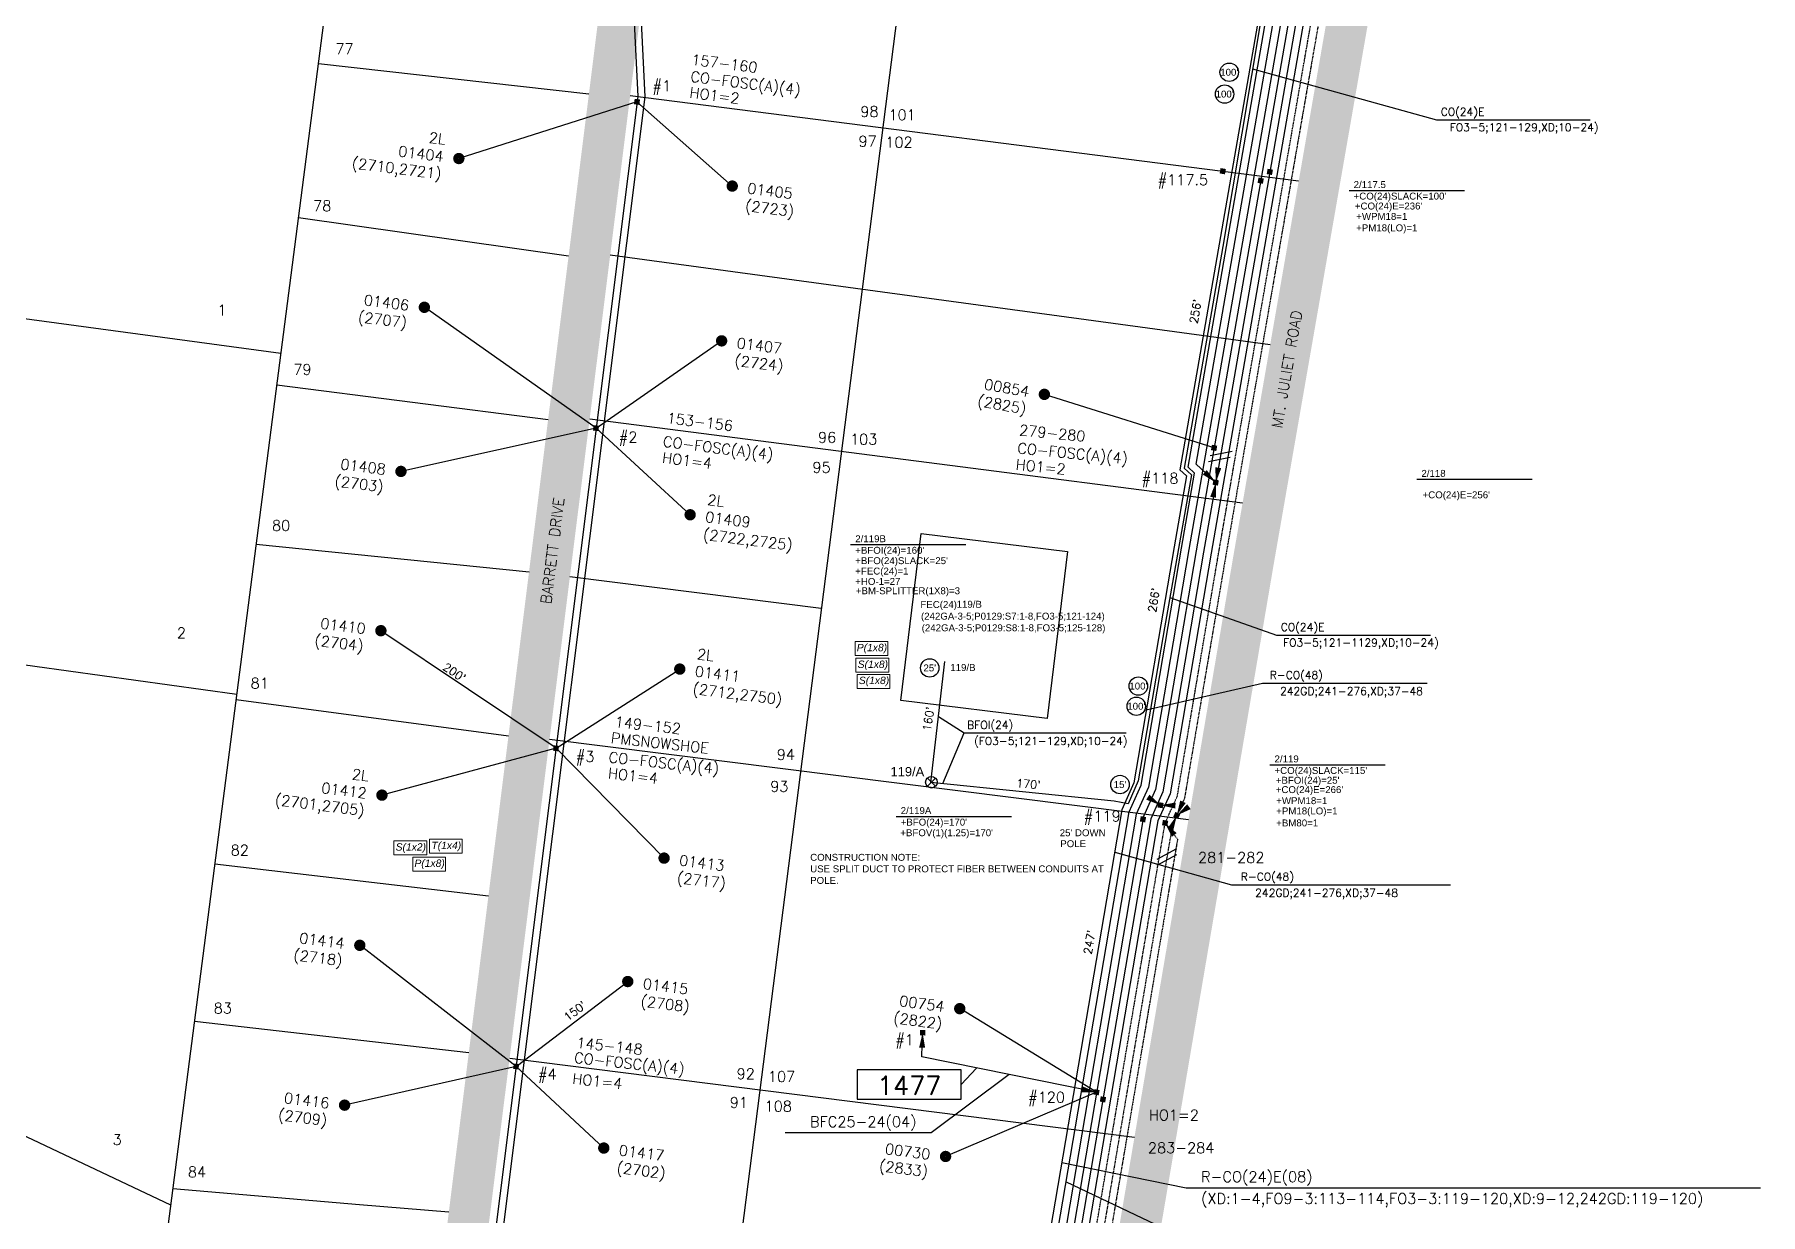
# Model space of a CAD drawing. Header units: inches. Extents: x 29 to 22121, y 36 to 12095.
# Drawn here: x 1249 to 2746, y 1584 to 2607 of the extents above; entities that cross this region are included whole.
import ezdxf
from ezdxf.enums import TextEntityAlignment as Align

# ---------------------------------------------------------------- set-up
doc = ezdxf.new("R2010")
doc.units = ezdxf.units.IN
doc.header["$MEASUREMENT"] = 0
doc.linetypes.add('DASHDOT', pattern=[1, 0.5, -0.25, 0, -0.25])
doc.layers.add('_Annotations', color=1, linetype='Continuous', lineweight=25)
doc.layers.add('PROPOSED_DS_1X8', color=1, linetype='Continuous', lineweight=18)
for name, color, linetype in [('CNOPP', 3, 'Continuous'), ('ECNT', 3, 'Continuous'), ('EFO', 50, 'DASHDOT'), ('EPLNT', 50, 'Continuous'), ('ERTE', 7, 'Continuous'), ('ETERM', 3, 'Continuous'), ('FOSCINFO', 142, 'Continuous'), ('HO', 142, 'Continuous'), ('Integrity Cable', 12, 'Continuous'), ('Integrity Cable-Aerial Text', 12, 'Continuous'), ('Integrity Cable-Buried', 12, 'Continuous'), ('Integrity Pole-Units', 12, 'Continuous'), ('Integrity Poles-Other', 1, 'Continuous'), ('Integrity Proposed', 12, 'Continuous'), ('PCNT', 1, 'Continuous'), ('PONFOEX', 142, 'Continuous'), ('PROPERTY', 6, 'Continuous'), ('PRTE', 3, 'Continuous'), ('REDLINES', 12, 'Continuous'), ('ROADCL', 250, 'Continuous'), ('SUBINFO', 3, 'Continuous'), ('SUBS', 7, 'Continuous'), ('TRANSTEXT', 3, 'Continuous')]:
    doc.layers.add(name, color=color, linetype=linetype)
doc.styles.add('SIMP1', font='simplex.shx', dxfattribs={"height": 102})
doc.styles.add('SIMP2', font='SIMPLEX.shx', dxfattribs={"height": 180})
doc.styles.add('SIMP5', font='SIMPLEX.shx', dxfattribs={"height": 78})
doc.styles.get("Standard").update_dxf_attribs({"font": 'arial.ttf'})
doc.styles.add('SYMETEO3', font='SYMETEO.shx', dxfattribs={"height": 0.1326})
doc.linetypes.add('AERIALE', pattern='A,0.0001,["l",SYMETEO3,S=1,R=0,X=0,Y=-0.07577],-0.177,["o",SYMETEO3,S=1,R=0,X=0,Y=-0.0377],-0.177', length=0.3541)
doc.linetypes.add('AERIALFP', pattern='A,0.0001,[139,ltypeshp.shx,S=0.125,R=0,X=0,Y=0],-0.177,[138,ltypeshp.shx,S=0.125,R=0,X=0,Y=0],-0.177,[139,ltypeshp.shx,S=0.125,R=0,X=0,Y=0],-0.354,[137,ltypeshp.shx,S=0.005,R=0,X=0,Y=0],-0.177', length=0.8851)

# ---------------------------------------------------------------- blocks, each defined once
blk = doc.blocks.new('EDOTF')
at = {"layer": 'ETERM', "color": 3, "const_width": 0.0432}
blk.add_lwpolyline([(-0.0216, 0), (0.0216, 0)], dxfattribs=at)
blk = doc.blocks.new('RE-WSALF')
at = {"layer": 'SUBS', "const_width": 0.045}
blk.add_lwpolyline([(-0.023, 0, 1), (0.023, 0, 1)], format="xyb", close=True, dxfattribs=at)
at = {"layer": 'CNOPP', "style": 'SIMP1'}
blk.add_attdef('CUST#', text='', height=0.085, dxfattribs=at).set_placement((-0.123, -0.043), align=Align.RIGHT)
at = {"layer": 'CNOPP', "style": 'SIMP1', "flags": 1}
for tag, p in [('ROUTE#', (-0.123, -0.462)), ('PED', (-0.123, -0.602))]:
    blk.add_attdef(tag, text='', height=0.085, dxfattribs=at).set_placement(p, align=Align.RIGHT)
at = {"layer": 'ECNT', "style": 'SIMP1'}
blk.add_attdef('ECNT', text='', height=0.085, dxfattribs=at).set_placement((-0.123, -0.183), align=Align.RIGHT)
at = {"layer": 'PCNT', "style": 'SIMP1'}
blk.add_attdef('PCNT', text='', height=0.085, dxfattribs=at).set_placement((-0.123, -0.323), align=Align.RIGHT)
at = {"layer": 'SUBINFO', "style": 'SIMP1'}
blk.add_attdef('#L', text='', height=0.085, dxfattribs=at).set_placement((-0.123, 0.096), align=Align.RIGHT)
blk = doc.blocks.new('SSID')
at = {"color": 0, "style": 'SIMP1', "flags": 1}
blk.add_attdef('ROUTE', text='', height=0.085, dxfattribs=at).set_placement((0, 0.146), align=Align.MIDDLE_CENTER)
at = {"color": 0, "style": 'SIMP1'}
blk.add_attdef('TELCO', text='', height=0.085, dxfattribs=at).set_placement((0, 0), align=Align.MIDDLE)
blk = doc.blocks.new('ARROW')
blk.add_lwpolyline([(0, 0, 0, 0.048, 0), (0.12, 0, 0.048, 0.048, 0)], format="xyseb")
blk = doc.blocks.new('ECUTF')
at = {"layer": 'EPLNT', "color": 3}
for points in [[(-0.078, -0.019), (0.078, 0.067)], [(-0.078, -0.067), (0.078, 0.019)]]:
    blk.add_lwpolyline(points, dxfattribs=at)
blk = doc.blocks.new('RE-WSARF')
at = {"layer": 'SUBS', "const_width": 0.045}
blk.add_lwpolyline([(0.023, 0, 1), (-0.023, 0, 1)], format="xyb", close=True, dxfattribs=at)
at = {"layer": 'CNOPP', "style": 'SIMP1', "flags": 1}
for tag, p in [('PED', (-0.123, 0.602)), ('ROUTE#', (-0.123, 0.462))]:
    blk.add_attdef(tag, p, '', height=0.085, rotation=180, dxfattribs=at)
at = {"layer": 'CNOPP', "style": 'SIMP1'}
blk.add_attdef('CUST#', (-0.123, 0.043), '', height=0.085, rotation=180, dxfattribs=at)
at = {"layer": 'ECNT', "style": 'SIMP1'}
blk.add_attdef('ECNT', (-0.123, 0.183), '', height=0.085, rotation=180, dxfattribs=at)
at = {"layer": 'PCNT', "style": 'SIMP1'}
blk.add_attdef('PCNT', (-0.123, 0.323), '', height=0.085, rotation=180, dxfattribs=at)
at = {"layer": 'SUBINFO', "style": 'SIMP1'}
blk.add_attdef('#L', (-0.123, -0.096), '', height=0.085, rotation=180, dxfattribs=at)
blk = doc.blocks.new('ROUTEF')
at = {"layer": 'ERTE', "style": 'SIMP2'}
blk.add_attdef('RTNO', text='', height=0.15, dxfattribs=at).set_placement((0, 0.108), align=Align.MIDDLE)
at = {"layer": 'PRTE', "style": 'SIMP1'}
blk.add_attdef('PROUTE', text='', height=0.085, dxfattribs=at).set_placement((-0.008, 0.31), align=Align.MIDDLE)
blk = doc.blocks.new('DSGE')
at = {"layer": 'EPLNT', "color": 3, "style": 'SIMP1'}
for tag, p in [('FACILITY', (0, 0.087)), ('EXCNT', (0, -0.087)), ('COUNT', (0, -0.231))]:
    blk.add_attdef(tag, text='', height=0.084, dxfattribs=at).set_placement(p, align=Align.MIDDLE_CENTER)
blk = doc.blocks.new('DSGPONE')
at = {"layer": 'PONFOEX', "color": 143, "style": 'SIMP1'}
for tag, p in [('FACILITY', (0, 0.087)), ('EXCNT', (0, -0.087)), ('COUNT', (0, -0.231))]:
    blk.add_attdef(tag, text='', height=0.084, dxfattribs=at).set_placement(p, align=Align.MIDDLE_CENTER)
blk = doc.blocks.new('PONEdotf')
at = {"layer": 'PONFOEX', "linetype": 'Continuous', "const_width": 0.0432}
blk.add_lwpolyline([(-0.0216, 0), (0.0216, 0)], dxfattribs=at)
blk = doc.blocks.new('iPole')
for p, q in [((-3.5, 3.5), (3.5, -3.5)), ((-3.5, -3.5), (3.5, 3.5))]:
    blk.add_line(p, q)
blk.add_circle((0, 0), 5)
for tag, p in [('POLENUM', (27.1, 13.3)), ('STATUS', (27.1, 24.9))]:
    blk.add_attdef(tag, text='', height=8).set_placement(p, align=Align.MIDDLE_CENTER)
at = {"flags": 1}
for tag, p in [('OWNER', (26.5, 1)), ('OWNER_NUM', (26.5, -7.5)), ('OTHER_NUM', (26.5, -16)), ('HEIGHT_CLASS', (26.5, -24.5)), ('YEAR', (26.5, -33)), ('LATLONG', (26.5, -41.6)), ('GROUND', (26.5, -50.1))]:
    blk.add_attdef(tag, text='', height=6, dxfattribs=at).set_placement(p, align=Align.MIDDLE_LEFT)
for tag, p in [('NEU', (0.4, -12.4)), ('TF', (0.4, -17.5)), ('ANTENNA', (0.4, -27.6)), ('SLCIR', (0.4, -32.7)), ('LP', (0.4, -22.6)), ('CATV', (0.4, -42.8)), ('ATT', (0.4, -47.9)), ('SL', (0.4, -37.7)), ('TDS', (0.4, -52.9)), ('UTC', (0.4, -58)), ('XO', (0.4, -63.1)), ('TELCO', (0.4, -78.2)), ('ZAYO', (0.4, -68.1)), ('CLEC', (0.4, -73.2)), ('TRAFFIC', (0.4, -88.4)), ('CITY', (0.4, -83.3)), ('OHG', (0.4, -93.4)), ('OTHER', (0.4, -98.5))]:
    blk.add_attdef(tag, text='', height=3.38, dxfattribs=at).set_placement(p, align=Align.BOTTOM_CENTER)
blk = doc.blocks.new('pole_info')
at = {"flags": 1}
for tag, p in [('POLENUM', (-140, 0)), ('POSITION', (-92.8, 0))]:
    blk.add_attdef(tag, p, '', height=6, dxfattribs=at)
for tag, p in [('ITEM1', (0, 0)), ('ITEM2', (41.8, 0))]:
    blk.add_attdef(tag, p, '', height=6)
blk = doc.blocks.new('pole_unit')
at = {"flags": 1}
for tag, p in [('POLENUM', (-140, 0)), ('POSITION', (-92.8, 0)), ('DWGNUM', (-45.5, 0))]:
    blk.add_attdef(tag, p, '', height=6, dxfattribs=at)
blk.add_attdef('AMOUNT', (0, 0), '', height=6)

msp = doc.modelspace()

# ---------------------------------------------------------------- linework, layer by layer
msp.add_line((2037.1, 1957.4), (2055.5, 2001.3))
at = {"linetype": 'Continuous'}
for points in [[(2305.5, 2577.1), (2465.1, 2532.9), (2598.5, 2532.9)], [(2233.8, 2118.9), (2326.4, 2086.1), (2459.9, 2086.1)], [(2033.3, 2015.7), (2055.6, 2001.3), (2195.9, 2001.3)]]:
    msp.add_lwpolyline(points, dxfattribs=at)
at = {"layer": '_Annotations'}
for centre in [(2285.4, 2574.2), (2025.7, 2057.7), (2204.8, 2024.5), (2190.7, 1956.6)]:
    msp.add_circle(centre, 8, dxfattribs=at)
at = {"layer": 'EFO', "flags": 128}
for points in [[(2163, 1530.8), (2229.8, 1923.2), (2240.4, 1946.6), (2276, 2156), (2372.5, 2710), (2415.9, 2999.5), (2461.3, 3245.6), (2470, 3318.8, 0.094328), (2444.2, 3482.9), (2444.6, 3595.2), (2447.5, 3637.8), (2454.1, 3662.7)], [(2460.8, 3662.7), (2454, 3636.7), (2451.1, 3595), (2450.7, 3484, -0.093843), (2476.4, 3318.3), (2467.7, 3244.6), (2422.3, 2998.4), (2378.9, 2708.9), (2282.4, 2154.9), (2246.6, 1944.7), (2239.9, 1929.8)]]:
    msp.add_lwpolyline(points, format="xyb", dxfattribs=at)
for points in [[(2239.9, 1929.8), (2236.1, 1921.3), (2169.6, 1530.8)], [(2229.8, 1923.2), (2240.6, 1909.2), (2176.2, 1530.8)]]:
    msp.add_lwpolyline(points, dxfattribs=at)
at = {"layer": 'EPLNT', "flags": 128}
for points in [[(2447.4, 3662.7), (2441.1, 3638.9), (2438.1, 3595.4), (2437.7, 3481.8, -0.094824), (2463.5, 3319.3), (2454.9, 3246.5), (2409.5, 3000.6), (2366.1, 2711), (2269.6, 2157.1), (2234.1, 1948.5), (2223.5, 1925.1), (2156.4, 1530.8)], [(2273.7, 2218.5), (2256.7, 2234.3), (2340.5, 2715.2), (2383.8, 3004.9), (2429.1, 3250.4), (2437.5, 3321.2, 0.096925), (2411.7, 3477.2), (2412.1, 3596.4), (2413.6, 3617.8), (2434.6, 3639.9)], [(2434.6, 3639.9), (2431.6, 3595.7), (2431.2, 3480.7, -0.095331), (2457, 3319.8), (2448.4, 3247.5), (2403.1, 3001.7), (2359.7, 2712), (2273.7, 2218.5)]]:
    msp.add_lwpolyline(points, format="xyb", dxfattribs=at)
for points in [[(1758.1, 2845.7), (1772.4, 2553.3), (1644.3, 1530.8)], [(2362.6, 2775), (2353.3, 2713.1), (2256.8, 2159.3), (2221.6, 1952.4), (2211, 1928.9), (2143.3, 1530.8)], [(2353.1, 2755.6), (2346.9, 2714.1), (2250.4, 2160.4), (2215.3, 1954.3), (2204.7, 1930.8), (2136.7, 1530.8)], [(2273.7, 2218.5), (2263.2, 2158.2), (2227.8, 1950.4), (2217.3, 1927), (2149.8, 1530.8)], [(2170.3, 1689.8), (2018.9, 1720.4), (2019.5, 1741.4)]]:
    msp.add_lwpolyline(points, dxfattribs=at)
at = {"layer": 'EPLNT', "color": 3, "linetype": 'Continuous'}
msp.add_lwpolyline([(2094.6, 1705.1), (2027, 1654.7), (1900.4, 1654.7)], dxfattribs=at)
at = {"layer": 'ERTE', "linetype": 'Continuous', "flags": 128}
msp.add_lwpolyline([(1962.6, 1683.9), (2052.9, 1683.9), (2052.9, 1709.2), (1962.6, 1709.2)], close=True, dxfattribs=at)
msp.add_lwpolyline([(2052.9, 1696.5), (2066.2, 1710.8)], dxfattribs=at)
at = {"layer": 'ETERM', "linetype": 'AERIALE', "flags": 128}
for points in [[(1771.8, 2548.5), (1617.3, 2499.4)], [(1771.8, 2548.5), (1854.4, 2475.5)], [(1736.3, 2265.6), (1587.4, 2370.4)], [(1736.3, 2265.6), (1845.2, 2341.3)], [(2272.3, 2248.5), (2125.1, 2294.9)], [(1736.3, 2265.6), (1567.1, 2228.1)], [(1736.3, 2265.6), (1817.9, 2190.5)], [(1701.6, 1988), (1808.9, 2056.7)], [(1701.6, 1988), (1550.6, 1947.4)], [(1701.6, 1988), (1795.3, 1892.8)], [(1667, 1712.1), (1531.4, 1817.2)], [(2170.3, 1689.8), (2051.7, 1762.3)], [(1667, 1712.1), (1518.2, 1678.6)], [(1667, 1712.1), (1743, 1641.4)], [(2170.3, 1689.8), (2039.4, 1634.1)]]:
    msp.add_lwpolyline(points, dxfattribs=at)
at = {"layer": 'Integrity Cable', "flags": 128}
msp.add_lwpolyline([(2403.5, 3170.2), (2392.3, 3109.9), (2341.2, 2797.1), (2337.9, 2769.9), (2279.8, 2423.2), (2246.2, 2231), (2252.6, 2225.2), (2229.2, 2092.6), (2206.5, 1959.7), (2197.7, 1940), (2185.5, 1942.1)], dxfattribs=at)
at = {"layer": 'Integrity Cable-Buried', "flags": 128}
msp.add_lwpolyline([(2185.5, 1942.1), (2026.5, 1958.3), (2038.7, 2063.4)], dxfattribs=at)
at = {"layer": 'Integrity Proposed', "flags": 128}
for points in [[(2389.3, 2471.8), (2489.3, 2471.8)], [(2448.1, 2221.4), (2548.1, 2221.4)], [(1957.1, 2164.7), (2057.1, 2164.7)], [(2320.7, 1973.8), (2420.7, 1973.8)], [(1996.5, 1929), (2096.5, 1929)]]:
    msp.add_lwpolyline(points, dxfattribs=at)
at = {"layer": 'PONFOEX', "flags": 128}
msp.add_lwpolyline([(2130.1, 1530.8), (2198.5, 1932.8), (2209, 1956.2), (2244, 2161.5), (2255.3, 2226.6), (2249.7, 2231.9), (2334, 2716.2), (2377.4, 3005.9), (2422.7, 3251.4), (2431, 3321.7, 0.097482), (2405.2, 3476.1), (2405.6, 3596.6), (2406.6, 3610.1), (2420.5, 3662.7)], format="xyb", dxfattribs=at)
for points in [[(1650.8, 1530.8), (1778.9, 2553), (1765.3, 2831.7), (1765.1, 2838.3)], [(1991.1, 2779.3), (2029.8, 2807.3), (2335.8, 2771.6), (2327.6, 2717.2), (2242.6, 2229.5), (2248.3, 2224.3), (2237.6, 2162.6), (2202.8, 1958.1), (2192.2, 1934.7), (2123.5, 1530.8)]]:
    msp.add_lwpolyline(points, dxfattribs=at)
at = {"layer": 'PONFOEX', "linetype": 'AERIALFP', "flags": 128}
for points in [[(1701.6, 1988), (1549.7, 2090)], [(1667, 1712.1), (1763.8, 1785.8)]]:
    msp.add_lwpolyline(points, dxfattribs=at)
at = {"layer": 'PONFOEX', "color": 143, "linetype": 'Continuous'}
for points in [[(2213.3, 2021.5), (2314.3, 2044.5), (2457.1, 2044.5)], [(2186.3, 1898.1), (2287.4, 1869.6), (2477.3, 1869.6)], [(2140.2, 1629), (2248.2, 1607), (2746.1, 1607)], [(2143.9, 1612.2), (2245.5, 1564), (2474.8, 1564)]]:
    msp.add_lwpolyline(points, dxfattribs=at)
at = {"layer": 'PONFOEX'}
for centre in [(2281.4, 2555.3), (2206.6, 2042)]:
    msp.add_circle(centre, 8, dxfattribs=at)
at = {"layer": 'PROPERTY'}
for points in [[(1359.6, 1530.8), (1500.1, 2617.2), (651.8, 2720.3)], [(1858.2, 1530.8), (2006.2, 2689.6)]]:
    msp.add_lwpolyline(points, dxfattribs=at)
at = {"layer": 'PROPERTY', "flags": 128}
for points in [[(1495.5, 2581.9), (1730.1, 2555.4)], [(1766, 2554.1), (2345.6, 2480)], [(1463, 2330.4), (615.9, 2444.7)], [(1478.2, 2448.3), (1712.5, 2415.1)], [(1748.6, 2416), (2320.9, 2338)], [(1459.5, 2303.2), (1694.7, 2273.1)], [(1730.8, 2273.6), (2297, 2200.8)], [(1441.6, 2164.9), (1678.2, 2140.9)], [(1424.8, 2034.8), (577.7, 2152)], [(1713.7, 2136.9), (1931.5, 2109.6)], [(1424.2, 2030.2), (1660.4, 1998.9)], [(1696, 1995.9), (2250.1, 1926.4)], [(1367.5, 1592), (547.6, 1979.7)], [(1405.8, 1887.8), (1643, 1860.1)], [(1388.1, 1751.3), (1626, 1724.4)], [(1661.4, 1719.4), (2203.3, 1650.9)], [(1369.4, 1606.4), (1531.2, 1592.6)], [(1531.2, 1592.6), (1608.6, 1586.1)]]:
    msp.add_lwpolyline(points, dxfattribs=at)
at = {"layer": 'PROPERTY'}
msp.add_lwpolyline([(2018.2, 2174.2), (2145.2, 2158.6), (2127.5, 2014), (2000.5, 2029.6)], close=True, dxfattribs=at)
at = {"layer": 'PROPOSED_DS_1X8'}
for points in [[(1960.9, 2080.6), (1989.3, 2080.6), (1989.3, 2068.6), (1960.9, 2068.6)], [(1961.7, 2066.1), (1990.1, 2066.1), (1990.1, 2054.1), (1961.7, 2054.1)], [(1962.7, 2052.1), (1991.1, 2052.1), (1991.1, 2040), (1962.7, 2040)], [(1561, 1907.7), (1589.4, 1907.7), (1589.4, 1895.7), (1561, 1895.7)], [(1591.8, 1909.1), (1620.2, 1909.1), (1620.2, 1897.1), (1591.8, 1897.1)], [(1577.4, 1893.6), (1605.7, 1893.6), (1605.7, 1881.6), (1577.4, 1881.6)]]:
    msp.add_lwpolyline(points, close=True, dxfattribs=at)
at = {"layer": 'ROADCL', "const_width": 35.7, "flags": 128}
msp.add_lwpolyline([(2480.1, 3662.7), (2475.5, 3594.1), (2475.1, 3488.1, -0.092116), (2500.8, 3316.5), (2491.8, 3240.9), (2446.3, 2994.4), (2403, 2705), (2306.4, 2150.7), (2200.9, 1530.8)], format="xyb", dxfattribs=at)
msp.add_lwpolyline([(1787.1, 2866.7), (1619.7, 1530.8)], dxfattribs=at)

# ---------------------------------------------------------------- block references
at = {"layer": 'EFO'}
for p, xscale, yscale, zscale, rotation in [((2239.9, 1929.8), 108.3172554992413, 108.3172554992413, 108.3172554992413, 245.7015465234309), ((2239.9, 1929.8), 108.3172554992366, 108.3172554992366, 108.3172554992366, 65.70154652389554), ((2229.8, 1923.2), 108.3172554992374, 108.3172554992374, 108.3172554992374, 307.6351932184301)]:
    msp.add_blockref('ARROW', p, dxfattribs=dict(at, xscale=xscale, yscale=yscale, zscale=zscale, rotation=rotation))
at = {"layer": 'EPLNT'}
for name, p, xscale, yscale, zscale, rotation in [('ECUTF', (2277.6, 2240.9), 108.317255499241, 108.317255499241, 108.317255499241, 162.3935714069771), ('ARROW', (2273.7, 2218.5), 108.3172554992384, 108.3172554992384, 108.3172554992384, 137.2043826807416), ('ARROW', (2273.7, 2218.5), 108.317255499241, 108.317255499241, 108.317255499241, 80.11608209278299), ('ARROW', (2273.7, 2218.5), 108.3172554992418, 108.3172554992418, 108.3172554992418, 260.1160792134222), ('ARROW', (2225.8, 1938.7), 108.3172554992879, 108.3172554992879, 108.3172554992879, 147.5324868378507), ('ARROW', (2225.8, 1938.7), 108.3172554992392, 108.3172554992392, 108.3172554992392, 358.5462464411227), ('ARROW', (2019.5, 1741.4), 108.3172554992356, 108.3172554992356, 108.3172554992356, 268.1507764321199), ('ARROW', (2170.3, 1689.8), 108.3172554992395, 108.3172554992395, 108.3172554992395, 168.571656501833)]:
    msp.add_blockref(name, p, dxfattribs=dict(at, xscale=xscale, yscale=yscale, zscale=zscale, rotation=rotation))
at = {"layer": 'EPLNT', "xscale": 108.3172554992398, "yscale": 108.3172554992398, "zscale": 108.3172554992398}
msp.add_blockref('ECUTF', (2231.4, 1894), dxfattribs=at)
at = {"layer": 'EPLNT', "color": 3, "linetype": 'Continuous'}
ref = msp.add_blockref('DSGE', (2027, 1654.7), dxfattribs=dict(at, xscale=108.3172554992398, yscale=108.3172554992398, zscale=108.3172554992398))
ref.add_attrib('FACILITY', 'BFC25-24(04)', dxfattribs={"color": 3, "height": 9.207, "style": 'SIMP1'}).set_placement((2014.2, 1659.6), align=Align.RIGHT)
at = {"layer": 'ERTE', "linetype": 'Continuous', "xscale": 108.3172554992398, "yscale": 108.3172554992398, "zscale": 108.3172554992398}
msp.add_blockref('ROUTEF', (2007.8, 1683.9), dxfattribs=at).add_auto_attribs({'RTNO': '1477'})
at = {"layer": 'ETERM', "xscale": 108.3172554992398, "yscale": 108.3172554992398, "zscale": 108.3172554992398}
for p, values in [((1793.3, 2561.7), {'TELCO': '#1'}), ((2245.2, 2480.3), {'TELCO': '#117.5'}), ((1764.1, 2257.2), {'TELCO': '#2'}), ((2225.4, 2221.5), {'TELCO': '#118'}), ((1726.8, 1980.2), {'TELCO': '#3'}), ((2003.9, 1734.7), {'TELCO': '#1'}), ((1694.1, 1704.9), {'TELCO': '#4'}), ((2127, 1684.8), {'TELCO': '#120'})]:
    msp.add_blockref('SSID', p, dxfattribs=at).add_auto_attribs(values)
at = {"layer": 'ETERM'}
for p, xscale, yscale, zscale, rotation in [((1771.8, 2548.5), 108.3172554992361, 108.3172554992361, 108.3172554992361, 262.858734998151), ((2312.7, 2480.2), 108.3172554992421, 108.3172554992421, 108.3172554992421, 260.1160817931185), ((2320.6, 2487.8), 108.31725549924, 108.31725549924, 108.31725549924, 80.11608178904464), ((1736.3, 2265.6), 108.3172554992442, 108.3172554992442, 108.3172554992442, 262.8587349952553), ((2272.3, 2248.5), 108.3172554992434, 108.3172554992434, 108.3172554992434, 260.1160817886133), ((2273.7, 2218.5), 108.317255499242, 108.317255499242, 108.317255499242, 260.1160817886824), ((1701.6, 1988), 108.3172554992429, 108.3172554992429, 108.3172554992429, 262.8587349977649), ((2210.6, 1926.5), 108.3172554992384, 108.3172554992384, 108.3172554992384, 260.3434116560038), ((2225.8, 1938.7), 108.3172554992409, 108.3172554992409, 108.3172554992409, 260.3434116570563), ((2239.9, 1929.8), 108.3172554992379, 108.3172554992379, 108.3172554992379, 65.70154652373195), ((2229.8, 1923.2), 108.3172554992384, 108.3172554992384, 108.3172554992384, 260.3434116560038), ((2019.5, 1741.4), 108.3172554992423, 108.3172554992423, 108.3172554992423, 268.1507821760519), ((1667, 1712.1), 108.3172554992357, 108.3172554992357, 108.3172554992357, 262.858734996588), ((2170.3, 1689.8), 108.3172554992442, 108.3172554992442, 108.3172554992442, 260.3434116570791), ((2175.9, 1683.6), 108.3172554992372, 108.3172554992372, 108.3172554992372, 260.3434116554441)]:
    msp.add_blockref('EDOTF', p, dxfattribs=dict(at, xscale=xscale, yscale=yscale, zscale=zscale, rotation=rotation))
ref = msp.add_blockref('SSID', (2182.7, 1963.8), dxfattribs=dict(at, xscale=108.3172554992398, yscale=108.3172554992398, zscale=108.3172554992398))
ref.add_attrib('TELCO', '#119', dxfattribs={"layer": '0', "color": 0, "height": 9.21, "style": 'SIMP1'}).set_placement((2175.3, 1928.6), align=Align.MIDDLE)
at = {"layer": 'Integrity Pole-Units'}
for p, values in [((2393.3, 2463.8), {'AMOUNT': "+CO(24)SLACK=100'"}), ((2394.4, 2455.2), {'AMOUNT': "+CO(24)E=236'"}), ((2395.5, 2436.3), {'AMOUNT': '+PM18(LO)=1'}), ((2395.6, 2446.2), {'AMOUNT': '+WPM18=1'}), ((2453.1, 2204.8), {'AMOUNT': "+CO(24)E=256'"}), ((1961.1, 2156.7), {'AMOUNT': "+BFOI(24)=160'"}), ((1961.1, 2147.7), {'AMOUNT': "+BFO(24)SLACK=25'"}), ((1961.1, 2138.7), {'AMOUNT': '+FEC(24)=1'}), ((1961.1, 2129.7), {'AMOUNT': '+HO-1=27'}), ((1961.6, 2121.6), {'AMOUNT': '+BM-SPLITTER(1X8)=3'}), ((2018.1, 2099.6), {'AMOUNT': '(242GA-3-5;P0129:S7:1-8,FO3-5;121-124)'}), ((2018.7, 2089.5), {'AMOUNT': '(242GA-3-5;P0129:S8:1-8,FO3-5;125-128)'}), ((2324.7, 1965.8), {'AMOUNT': "+CO(24)SLACK=115'"}), ((2325.8, 1957.3), {'AMOUNT': "+BFOI(24)=25'"}), ((2325.8, 1949.2), {'AMOUNT': "+CO(24)E=266'"}), ((2326.2, 1939.6), {'AMOUNT': '+WPM18=1'}), ((2326.2, 1930.7), {'AMOUNT': '+PM18(LO)=1'}), ((2000.2, 1911.8), {'AMOUNT': "+BFOV(1)(1.25)=170'"}), ((2000.5, 1921), {'AMOUNT': "+BFO(24)=170'"}), ((2326.2, 1920.3), {'AMOUNT': '+BM80=1'})]:
    msp.add_blockref('pole_unit', p, dxfattribs=at).add_auto_attribs(values)
at = {"layer": 'Integrity Poles-Other'}
ref = msp.add_blockref('iPole', (2027.1, 1958.6), dxfattribs=at)
ref.add_attrib('POLENUM', '119/A', dxfattribs={"layer": '0', "height": 8}).set_placement((2006.3, 1967.8), align=Align.MIDDLE_CENTER)
at = {"layer": 'Integrity Proposed'}
for p, values in [((2393.3, 2473.8), {'ITEM1': '2/117.5'}), ((2452.1, 2223.4), {'ITEM1': '2/118'}), ((1961.1, 2166.7), {'ITEM1': '2/119B'}), ((2017.6, 2109.7), {'ITEM1': 'FEC(24)'}), ((2049, 2109.9), {'ITEM1': '119/B'}), ((2043.5, 2055.1), {'ITEM1': '119/B'}), ((2324.7, 1975.8), {'ITEM1': '2/119'}), ((2000.5, 1931), {'ITEM1': '2/119A'}), ((2138.4, 1911.8), {'ITEM1': "25' DOWN"}), ((2138.9, 1902.3), {'ITEM1': 'POLE'})]:
    msp.add_blockref('pole_info', p, dxfattribs=at).add_auto_attribs(values)
at = {"layer": 'PONFOEX', "color": 143, "linetype": 'Continuous'}
ref = msp.add_blockref('DSGPONE', (2609.4, 2532.9), dxfattribs=dict(at, xscale=80, yscale=80, zscale=80))
ref.add_attrib('FACILITY', 'CO(24)E', dxfattribs={"layer": 'REDLINES', "height": 6.8, "style": 'SIMP1'}).set_placement((2506.7, 2536.5), align=Align.RIGHT)
ref.add_attrib('EXCNT', 'FO3-5;121-129,XD;10-24)', dxfattribs={"layer": 'REDLINES', "height": 6.8, "style": 'SIMP1'}).set_placement((2605.7, 2523.1), align=Align.RIGHT)
at = {"layer": 'PONFOEX'}
for name, p, xscale, yscale, zscale, rotation in [('PONEdotf', (2279.8, 2488.4), 108.3172554992411, 108.3172554992411, 108.3172554992411, 80.11608179367204), ('ARROW', (2239.9, 1929.8), 108.3172554992398, 108.3172554992398, 108.3172554992398, 35.74385269600442)]:
    msp.add_blockref(name, p, dxfattribs=dict(at, xscale=xscale, yscale=yscale, zscale=zscale, rotation=rotation))
at = {"layer": 'PONFOEX', "color": 143, "linetype": 'Continuous'}
ref = msp.add_blockref('DSGPONE', (2470.7, 2086.1), dxfattribs=dict(at, xscale=80, yscale=80, zscale=80))
ref.add_attrib('FACILITY', 'CO(24)E', dxfattribs={"layer": 'REDLINES', "height": 6.8, "style": 'SIMP1'}).set_placement((2368, 2089.7), align=Align.RIGHT)
ref.add_attrib('EXCNT', 'FO3-5;121-1129,XD;10-24)', dxfattribs={"layer": 'REDLINES', "height": 6.8, "style": 'SIMP1'}).set_placement((2467.1, 2076.3), align=Align.RIGHT)
ref = msp.add_blockref('DSGPONE', (2462.9, 2044.5), dxfattribs=dict(at, xscale=80, yscale=80, zscale=80))
ref.add_attrib('FACILITY', 'R-CO(48)', dxfattribs={"color": 143, "height": 6.8, "style": 'SIMP1'}).set_placement((2366.7, 2048.1), align=Align.RIGHT)
ref.add_attrib('EXCNT', '242GD;241-276,XD;37-48', dxfattribs={"color": 143, "height": 6.8, "style": 'SIMP1'}).set_placement((2453.4, 2034.2), align=Align.RIGHT)
ref = msp.add_blockref('DSGPONE', (2206.7, 2001.3), dxfattribs=dict(at, xscale=80, yscale=80, zscale=80))
ref.add_attrib('FACILITY', 'BFOI(24)', dxfattribs={"layer": 'REDLINES', "height": 6.8, "style": 'SIMP1'}).set_placement((2098.1, 2004.9), align=Align.RIGHT)
ref.add_attrib('EXCNT', '(FO3-5;121-129,XD;10-24)', dxfattribs={"layer": 'REDLINES', "height": 6.8, "style": 'SIMP1'}).set_placement((2197.3, 1991), align=Align.RIGHT)
ref = msp.add_blockref('DSGPONE', (2488.2, 1869.6), dxfattribs=dict(at, xscale=80, yscale=80, zscale=80))
ref.add_attrib('FACILITY', 'R-CO(48)', dxfattribs={"color": 143, "height": 6.8, "style": 'SIMP1'}).set_placement((2341.6, 1873.3), align=Align.RIGHT)
ref.add_attrib('EXCNT', '242GD;241-276,XD;37-48', dxfattribs={"color": 143, "height": 6.8, "style": 'SIMP1'}).set_placement((2431.8, 1859.3), align=Align.RIGHT)
ref = msp.add_blockref('DSGPONE', (2248.2, 1607), dxfattribs=dict(at, xscale=108.3172554992398, yscale=108.3172554992398, zscale=108.3172554992398))
ref.add_attrib('FACILITY', 'R-CO(24)E(08)', (2261, 1611.9), dxfattribs={"color": 143, "linetype": 'Continuous', "height": 9.207, "style": 'SIMP1'})
ref.add_attrib('EXCNT', '(XD:1-4,FO9-3:113-114,FO3-3:119-120,XD:9-12,242GD:119-120)', (2261, 1593), dxfattribs={"color": 143, "linetype": 'Continuous', "height": 9.207, "style": 'SIMP1'})
at = {"layer": 'SUBS'}
for name, p, xscale, yscale, zscale, rotation, values in [('RE-WSALF', (1617.3, 2499.4), 108.3172554992388, 108.3172554992388, 108.3172554992388, 352.8587349963956, {'CUST#': '01404', 'ECNT': '(2710,2721)', '#L': '2L'}), ('RE-WSARF', (1854.4, 2475.5), 108.3172554992399, 108.3172554992399, 108.3172554992399, 172.8587349968831, {'CUST#': '01405', 'ECNT': '(2723)'}), ('RE-WSALF', (1587.4, 2370.4), 108.3172554992397, 108.3172554992397, 108.3172554992397, 352.8587349972864, {'CUST#': '01406', 'ECNT': '(2707)'}), ('RE-WSARF', (1845.2, 2341.3), 108.3172554992403, 108.3172554992403, 108.3172554992403, 172.8587349961941, {'CUST#': '01407', 'ECNT': '(2724)'}), ('RE-WSALF', (2125.1, 2294.9), 108.3172554992396, 108.3172554992396, 108.3172554992396, 350.1160817912881, {'CUST#': '00854', 'ECNT': '(2825)'}), ('RE-WSALF', (1567.1, 2228.1), 108.3172554992398, 108.3172554992398, 108.3172554992398, 352.8587349971184, {'CUST#': '01408', 'ECNT': '(2703)'}), ('RE-WSARF', (1817.9, 2190.5), 108.31725549924, 108.31725549924, 108.31725549924, 172.8587349966422, {'CUST#': '01409', 'ECNT': '(2722,2725)', '#L': '2L'}), ('RE-WSALF', (1549.7, 2090), 108.3172554992387, 108.3172554992387, 108.3172554992387, 352.8587349967765, {'CUST#': '01410', 'ECNT': '(2704)'}), ('RE-WSARF', (1808.9, 2056.7), 108.3172554992403, 108.3172554992403, 108.3172554992403, 172.8587349962109, {'CUST#': '01411', 'ECNT': '(2712,2750)', '#L': '2L'}), ('RE-WSALF', (1550.6, 1947.4), 108.3172554992398, 108.3172554992398, 108.3172554992398, 352.8587349970623, {'CUST#': '01412', 'ECNT': '(2701,2705)', '#L': '2L'}), ('RE-WSARF', (1795.3, 1892.8), 108.3172554992396, 108.3172554992396, 108.3172554992396, 172.858734997404, {'CUST#': '01413', 'ECNT': '(2717)'}), ('RE-WSALF', (1531.4, 1817.2), 108.317255499241, 108.317255499241, 108.317255499241, 352.8587349972584, {'CUST#': '01414', 'ECNT': '(2718)'}), ('RE-WSARF', (1763.8, 1785.8), 108.3172554992397, 108.3172554992397, 108.3172554992397, 172.8587349972752, {'CUST#': '01415', 'ECNT': '(2708)'}), ('RE-WSALF', (2051.7, 1762.3), 108.3172554992409, 108.3172554992409, 108.3172554992409, 352.4892319531424, {'CUST#': '00754', 'ECNT': '(2822)'}), ('RE-WSALF', (1518.2, 1678.6), 108.3172554992399, 108.3172554992399, 108.3172554992399, 352.8587349969615, {'CUST#': '01416', 'ECNT': '(2709)'}), ('RE-WSARF', (1743, 1641.4), 108.3172554992409, 108.3172554992409, 108.3172554992409, 172.8587349973649, {'CUST#': '01417', 'ECNT': '(2702)'}), ('RE-WSALF', (2039.4, 1634.1), 108.3172554992409, 108.3172554992409, 108.3172554992409, 352.4892319531424, {'CUST#': '00730', 'ECNT': '(2833)'})]:
    msp.add_blockref(name, p, dxfattribs=dict(at, xscale=xscale, yscale=yscale, zscale=zscale, rotation=rotation)).add_auto_attribs(values)

# ---------------------------------------------------------------- texts
at = {"layer": '_Annotations'}
for s, p in [("100'", (2285.4, 2574.2)), ("25'", (2025.7, 2057.7)), ("100'", (2204.8, 2024.5)), ("15'", (2190.7, 1956.6))]:
    msp.add_text(s, height=6, dxfattribs=at).set_placement(p, align=Align.MIDDLE)
at = {"layer": '_Annotations', "insert": (1922, 1896.5), "char_height": 6, "attachment_point": 1}
msp.add_mtext_dynamic_manual_height_columns('CONSTRUCTION NOTE:\\PUSE SPLIT DUCT TO PROTECT FIBER BETWEEN CONDUITS AT POLE.', width=262.556, gutter_width=30, heights=[0], dxfattribs=at)
at = {"layer": 'FOSCINFO', "style": 'SIMP1'}
for s, height, rotation, p in [('CO-FOSC(A)(4)', 9.207, 352.8641, (1817.7, 2566.1)), ('157-160', 9.21, 352.8641, (1818.5, 2580.8)), ('153-156', 9.21, 352.8641, (1797.2, 2270.1)), ('279-280', 9.21, 354.3577, (2102.9, 2259.5)), ('CO-FOSC(A)(4)', 9.207, 352.8641, (1793.9, 2249.7)), ('CO-FOSC(A)(4)', 9.207, 354.3577, (2101.3, 2243.9)), ('149-152', 9.21, 353.8179, (1752.1, 2006.5)), ('PMSNOWSHOE', 9.21, 353.8179, (1748.8, 1992.6)), ('CO-FOSC(A)(4)', 9.207, 353.8179, (1746.8, 1975.9)), ('145-148', 9.21, 353.8179, (1718.9, 1728.4)), ('CO-FOSC(A)(4)', 9.207, 353.8179, (1716.9, 1715.4))]:
    msp.add_text(s, height=height, rotation=rotation, dxfattribs=at).set_placement(p)
for s, p in [('281-282', (2258.3, 1888.7)), ('283-284', (2214.9, 1637))]:
    msp.add_text(s, height=9.21, dxfattribs=at).set_placement(p)
at = {"layer": 'HO', "style": 'SIMP1'}
for s, rotation, p in [('HO1=2', 352.8641, (1817, 2552.2)), ('HO1=4', 352.8641, (1793.2, 2235.7)), ('HO1=2', 354.3577, (2099.9, 2229.6)), ('HO1=4', 353.8179, (1746.3, 1962)), ('HO1=4', 353.8179, (1715.4, 1697.2))]:
    msp.add_text(s, height=9.21, rotation=rotation, dxfattribs=at).set_placement(p)
msp.add_text('HO1=2', height=9.21, dxfattribs=at).set_placement((2215.7, 1665.4))
at = {"layer": 'Integrity Cable-Aerial Text', "style": 'SIMP5'}
for s, rotation, p in [(" 256'", 80.1161, (2261.3, 2363.5)), (" 266'", 80.3434, (2225.2, 2113.2))]:
    msp.add_text(s, height=7.04, rotation=rotation, dxfattribs=at).set_placement(p, align=Align.BOTTOM_CENTER)
at = {"layer": 'PONFOEX'}
for p in [(2281.4, 2555.3), (2206.6, 2042)]:
    msp.add_text("100'", height=6, dxfattribs=at).set_placement(p, align=Align.MIDDLE)
at = {"layer": 'PONFOEX', "color": 143, "linetype": 'AERIALFP', "style": 'SIMP5'}
for s, rotation, p in [("200'", 326.107, (1610.4, 2049.2)), ("150'", 37.2963, (1721.5, 1755.8))]:
    msp.add_text(s, height=7.04, rotation=rotation, dxfattribs=at).set_placement(p, align=Align.BOTTOM_CENTER)
at = {"layer": 'PONFOEX', "color": 143, "style": 'SIMP5'}
msp.add_text(" 247'", height=7.04, rotation=80.3434, dxfattribs=at).set_placement((2169.4, 1816.6), align=Align.BOTTOM_CENTER)
at = {"layer": 'PROPERTY', "style": 'SIMP1'}
for s, p in [('77', (1518.1, 2594.5)), ('98', (1973.4, 2540.1)), ('101', (2001.7, 2537.3)), ('97', (1971.8, 2514.4)), ('102', (1999, 2513.5)), ('78', (1498.8, 2458.4)), ('1', (1412, 2368)), ('79', (1481.7, 2316.5)), ('96', (1936.7, 2257.6)), ('103', (1968.4, 2256)), ('95', (1931.9, 2231.6)), ('80', (1463.2, 2181.2)), ('2', (1376.7, 2088.1)), ('81', (1444.6, 2044.5)), ('94', (1900.9, 1982.6)), ('93', (1895.2, 1955)), ('82', (1427.3, 1899.7)), ('83', (1412.6, 1762.7)), ('92', (1866.1, 1705.8)), ('107', (1897.2, 1703.4)), ('91', (1860.2, 1680.9)), ('108', (1894.3, 1677.7)), ('3', (1321, 1648.7)), ('84', (1390.2, 1620.7))]:
    msp.add_text(s, height=9.21, dxfattribs=at).set_placement(p, align=Align.MIDDLE)
at = {"layer": 'PROPOSED_DS_1X8', "color": 1, "char_height": 6.397, "attachment_point": 1}
for s, insert in [('{\\fArial|b0|i1|c0|p34;\\C12;P(1x8)}', (1962.4, 2078.6)), ('{\\fArial|b0|i1|c0|p34;\\C12;S(1x8)}', (1963.2, 2064.1)), ('{\\fArial|b0|i1|c0|p34;\\C12;S(1x8)}', (1964.2, 2050.1)), ('{\\fArial|b0|i1|c0|p34;\\C12;S(1x2)}', (1562.5, 1905.7)), ('{\\fArial|b0|i1|c0|p34;\\C12;T(1x4)}', (1593.5, 1907)), ('{\\fArial|b0|i1|c0|p34;\\C12;P(1x8)}', (1578.8, 1891.6))]:
    msp.add_mtext_dynamic_manual_height_columns(s, width=26.256, gutter_width=32, heights=[0], dxfattribs=dict(at, insert=insert))
at = {"layer": 'REDLINES', "style": 'SIMP5'}
for s, rotation, p in [("160'", 80.3434, (2030.1, 2012.5)), ("170'", 354.9405, (2110.8, 1951.4))]:
    msp.add_text(s, height=7.04, rotation=rotation, dxfattribs=at).set_placement(p, align=Align.BOTTOM_CENTER)
at = {"layer": 'TRANSTEXT', "style": 'SIMP1'}
for s, rotation, p in [('MT. JULIET ROAD', 80.124, (2335.4, 2316.7)), ('BARRETT DRIVE', 82.8642, (1698.5, 2159.3))]:
    msp.add_text(s, height=9.207, rotation=rotation, dxfattribs=at).set_placement(p, align=Align.MIDDLE_CENTER)

doc.saveas('drawing.dxf')
